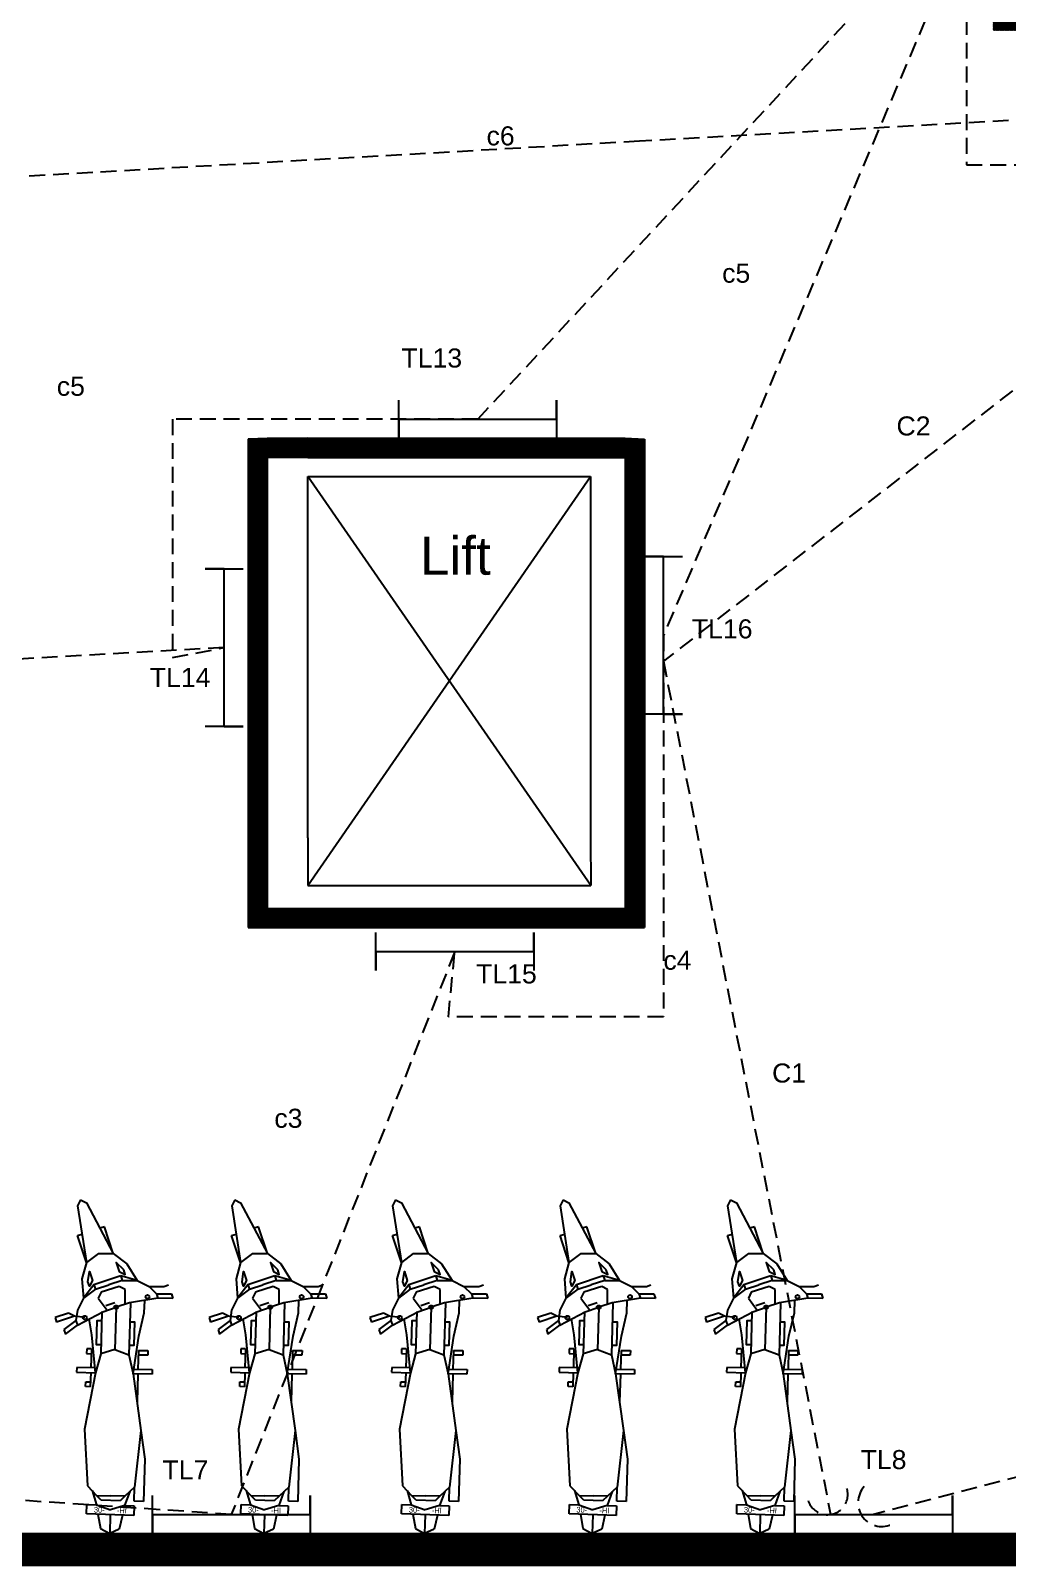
# Model space of a CAD drawing. Header units: inches. Extents: x 79 to 11386, y 236 to 3106.
# Drawn here: x 487.5 to 795.1, y 308.6 to 791.8 of the extents above; entities that cross this region are included whole.
import ezdxf
from ezdxf.enums import TextEntityAlignment as Align

# ---------------------------------------------------------------- set-up
doc = ezdxf.new("R2010")
doc.units = ezdxf.units.IN
doc.header["$LTSCALE"] = 20
doc.header["$MEASUREMENT"] = 0
doc.linetypes.add('HIDDEN', pattern=[0.375, 0.25, -0.125])
for name, color, linetype in [('appliances', 180, 'Continuous'), ('conduit_SDB', 82, 'HIDDEN'), ('emergency_Bo', 220, 'Continuous'), ('emergency_conduit', 210, 'HIDDEN'), ('hatch', 8, 'Continuous'), ('KICHTHUOC', 100, 'Continuous'), ('MANH', 27, 'Continuous'), ('Text layer', 200, 'HIDDEN')]:
    doc.layers.add(name, color=color, linetype=linetype)
doc.styles.get("Standard").update_dxf_attribs({"font": 'arial.ttf', "height": 6})
pattern_1 = [(45, (-315.12189, 18.09633), (-0.088388348, 0.088388348), [])]

# ---------------------------------------------------------------- blocks, each defined once
blk = doc.blocks.new('A$C47DE687F')
at = {"layer": 'MANH'}
for p, q in [((143, 1895.1), (171.5, 1904.6)), ((199.7, 1724.3), (143, 1895.1)), ((313.9, 1951.8), (285.4, 1942.4)), ((370.5, 1781), (313.9, 1951.8)), ((246.9, 1581.9), (180.4, 1496.6)), ((417.8, 1638.6), (246.9, 1581.9)), ((246.9, 1581.9), (256.4, 1553.4)), ((256.4, 1553.4), (341.8, 1581.8)), ((408.2, 1572.2), (294.3, 1534.4)), ((427.2, 1610.1), (341.8, 1581.8)), ((446.1, 1553.2), (408.2, 1572.2)), ((522.1, 1610), (417.8, 1638.6)), ((417.8, 1638.6), (427.2, 1610.1)), ((427.2, 1610.1), (522.1, 1610)), ((522.1, 1610), (597.9, 1571.9)), ((597.9, 1571.9), (692.8, 1571.8)), ((597.9, 1571.9), (645.3, 1524.4)), ((692.8, 1571.8), (721.3, 1581.3)), ((180.4, 1496.6), (142.4, 1420.8)), ((256.4, 1553.4), (180.4, 1496.6)), ((294.3, 1534.4), (275.3, 1496.5)), ((275.3, 1496.5), (332.1, 1420.5)), ((379.6, 1467.9), (322.7, 1449)), ((474.5, 1467.8), (389.1, 1439.4)), ((446, 1458.3), (446.1, 1553.2)), ((479.9, 1466.8), (470.4, 1136.9)), ((654.8, 1496), (474.5, 1467.8)), ((645.3, 1524.4), (740.2, 1524.3)), ((645.3, 1524.4), (654.8, 1496)), ((749.6, 1495.8), (654.8, 1496)), ((740.2, 1524.3), (749.6, 1495.8)), ((85.4, 1401.9), (0, 1373.5)), ((0, 1373.5), (9.4, 1345.1)), ((123.3, 1382.9), (9.4, 1345.1)), ((123.3, 1382.9), (85.4, 1401.9)), ((189.7, 1373.3), (123.3, 1382.9)), ((142.4, 1420.8), (132.8, 1354.4)), ((142.2, 1325.9), (303.6, 1411.1)), ((298.2, 1412), (290.5, 1142.1)), ((303.6, 1411.1), (389.1, 1439.4)), ((389.1, 1439.4), (381.3, 1169.5)), ((132.8, 1354.4), (56.8, 1297.6)), ((56.8, 1297.6), (66.3, 1269.1)), ((66.3, 1269.1), (142.2, 1325.9)), ((132.8, 1354.4), (142.2, 1325.9)), ((201.4, 1174.7), (200.5, 1144.7)), ((231.4, 1173.8), (201.4, 1174.7)), ((231.4, 1173.8), (227.9, 1053.9)), ((200.5, 1144.7), (230.5, 1143.8)), ((290.5, 1142.1), (257.1, 1023)), ((381.3, 1169.5), (290.5, 1142.1)), ((381.3, 1169.5), (470.4, 1136.9)), ((470.4, 1136.9), (497, 1016.1)), ((531.2, 1165.2), (527.8, 1045.3)), ((590.4, 1133.5), (530.4, 1135.2)), ((531.2, 1165.2), (591.2, 1163.5)), ((591.2, 1163.5), (590.4, 1133.5)), ((138, 1056.5), (137.1, 1026.5)), ((137.1, 1026.5), (257.1, 1023)), ((257.9, 1053), (138, 1056.5)), ((257.1, 1023), (186.8, 664.9)), ((227.1, 1023.9), (224.5, 933.9)), ((616.9, 1012.7), (497, 1016.1)), ((497, 1016.1), (546.6, 654.6)), ((497.8, 1046.1), (617.8, 1042.7)), ((526.9, 1015.3), (521.8, 835.4)), ((617.8, 1042.7), (616.9, 1012.7)), ((194.5, 934.8), (195.4, 964.8)), ((224.5, 933.9), (194.5, 934.8)), ((195.4, 964.8), (225.3, 963.9)), ((186.8, 664.9), (206.4, 304.2)), ((546.6, 654.6), (506.3, 295.6)), ((546.6, 654.6), (571.4, 473.8)), ((571.4, 473.8), (563.7, 203.9)), ((206.4, 304.2), (264.7, 242.5)), ((506.3, 295.6), (444.6, 237.3)), ((503.7, 205.6), (506.3, 295.6)), ((235.5, 273.3), (262.9, 182.5)), ((293.8, 211.6), (264.7, 242.5)), ((264.7, 242.5), (354.6, 239.9)), ((413.7, 208.2), (293.8, 211.6)), ((444.6, 237.3), (354.6, 239.9)), ((444.6, 237.3), (413.7, 208.2)), ((475.4, 266.4), (442.9, 177.3)), ((563.7, 203.9), (503.7, 205.6)), ((201.2, 124.3), (203, 184.2)), ((501.1, 115.6), (201.2, 124.3)), ((203, 184.2), (262.9, 182.5)), ((262.9, 182.5), (352, 149.9)), ((273.2, 122.2), (288.6, 31.7)), ((351.2, 120), (347.7, 0)), ((442.9, 177.3), (352, 149.9)), ((429.2, 117.7), (408.6, 28.3)), ((442.9, 177.3), (502.8, 175.6)), ((502.8, 175.6), (501.1, 115.6)), ((288.6, 31.7), (347.7, 0)), ((408.6, 28.3), (347.7, 0))]:
    blk.add_line(p, q, dxfattribs=at)
for points in [[(162.3, 2122.8), (143.3, 2084.9), (199.7, 1724.3)], [(162.3, 2122.8), (200.2, 2103.7), (370.5, 1781)], [(275.7, 1781.1), (199.7, 1724.3), (171.1, 1620), (180.4, 1496.6)], [(275.7, 1781.1), (370.5, 1781), (455.8, 1714.4), (522.1, 1610)], [(209, 1600.9), (218.6, 1667.3), (237.5, 1610.4), (218.5, 1572.5), (209, 1600.9)], [(436.8, 1676.5), (389.4, 1724), (408.3, 1667.1), (446.3, 1648), (436.8, 1676.5)], [(497, 1016.1), (533.8, 1255.2), (568.1, 1404.3), (570.4, 1482.8)], [(257.1, 1023), (233.9, 1263.8), (216.7, 1365.2)], [(296.5, 1352), (266.5, 1352.9), (262.2, 1202.9), (292.2, 1202.1)], [(476.4, 1346.9), (506.4, 1346), (502.1, 1196.1), (472.1, 1196.9)]]:
    blk.add_lwpolyline(points, dxfattribs=at)
for centre in [(588.4, 1505.5), (189.7, 1373.3), (389.1, 1439.4)]:
    blk.add_circle(centre, 12, dxfattribs=at)
at = {"layer": 'MANH', "width": 0.9}
blk.add_text('30-___-HI', height=36, rotation=358.35623, dxfattribs=at).set_placement((351.2, 120), align=Align.BOTTOM_CENTER)
blk = doc.blocks.new('Motorbikeeee')
at = {"layer": 'KICHTHUOC', "xscale": 0.04950000000008004, "yscale": 0.04950000000008004, "zscale": 0.04950000000008004}
blk.add_blockref('A$C47DE687F', (-18.87, -57.89), dxfattribs=at)

msp = doc.modelspace()

# ---------------------------------------------------------------- hatches: boundary and pattern name
at = {"layer": 'hatch'}
h = msp.add_hatch(dxfattribs=at)
h.set_pattern_fill('ANSI31', color=256)
h.set_pattern_definition(pattern_1)
h.paths.add_polyline_path([(1040.76086, 981.95127), (680.76086, 981.95127), (561.96086, 981.95127), (555.96086, 981.95127), (445.96086, 981.95127), (445.96086, 971.95127), (555.96086, 971.95127), (680.76086, 971.95127), (790.76086, 971.95127), (790.76086, 791.95127), (799.30669, 791.95127), (799.30669, 797.95127), (796.76086, 797.95127), (796.76086, 971.95127), (1030.76086, 971.95127), (1030.76086, 318.63127), (205.96086, 318.63127), (205.96086, 915.95127), (205.96086, 921.95127), (205.96086, 971.95127), (325.96086, 971.95127), (325.96086, 981.95127), (195.96086, 981.95127), (195.96086, 308.63127), (1040.76086, 308.63127)])
h = msp.add_hatch(dxfattribs=at)
h.set_pattern_fill('ANSI31', color=256)
h.set_pattern_definition(pattern_1)
h.paths.add_polyline_path([(680.76086, 663.18577), (674.76086, 663.47286), (663.83722, 663.44247), (574.83722, 663.44247), (561.96086, 663.36348), (555.96086, 663.1964), (555.96086, 509.43127), (680.76086, 509.43127)])
h.paths.add_polyline_path([(561.94088, 515.43127), (561.96086, 519.43127), (561.96086, 657.42823), (574.83722, 657.44247), (663.83722, 657.44247), (674.76086, 657.4169), (674.76086, 519.43127), (674.76086, 515.43127)], flags=16)
h.paths.add_polyline_path([(574.83722, 522.66271), (574.83722, 537.66271), (574.83722, 651.44247), (663.83722, 651.44247), (663.83722, 537.63583), (663.90431, 522.66271)], flags=0)

# ---------------------------------------------------------------- linework, layer by layer
at = {"color": 7}
for p, q in [((561.96086, 663.36348), (555.96086, 663.1964)), ((574.83722, 663.44247), (561.96086, 663.36348)), ((663.83722, 663.44247), (674.76086, 663.47286)), ((674.76086, 663.47286), (680.76086, 663.18577)), ((574.83722, 657.44247), (561.96086, 657.42823)), ((663.83722, 657.44247), (674.76086, 657.4169)), ((561.96086, 519.43127), (561.94088, 515.43127)), ((674.76086, 519.43127), (674.76086, 515.43127))]:
    msp.add_line(p, q, dxfattribs=at)
for p, q in [((555.96086, 663.1964), (555.96086, 509.43127)), ((574.83722, 663.44247), (663.83722, 663.44247)), ((680.76086, 663.18577), (680.76086, 509.43127)), ((561.96086, 657.42823), (561.96086, 519.43127)), ((574.83722, 657.44247), (663.83722, 657.44247)), ((674.76086, 657.4169), (674.76086, 519.43127)), ((574.83722, 537.66271), (574.83722, 651.44247)), ((574.83722, 651.44247), (663.83722, 651.44247)), ((574.83722, 522.66271), (663.83722, 651.44247)), ((663.90431, 522.66271), (574.83722, 651.44247)), ((663.83722, 651.44247), (663.83722, 537.66271)), ((574.83722, 537.66271), (574.83722, 522.66271)), ((663.83734, 537.60894), (663.90431, 522.66271)), ((574.83722, 522.66271), (663.90431, 522.66271)), ((561.94088, 515.43127), (674.56566, 515.43127)), ((555.96086, 509.43127), (680.76086, 509.43127)), ((205.96086, 318.63127), (1030.76086, 318.63127)), ((195.96086, 308.63127), (1040.76086, 308.63127))]:
    msp.add_line(p, q)
at = {"layer": 'appliances'}
for p, q in [((603.43734, 663.44247), (603.43734, 675.44247)), ((653.1298, 669.44247), (653.1298, 675.44247)), ((653.1298, 675.44247), (653.1298, 663.44247)), ((603.43734, 669.44247), (653.1298, 669.44247)), ((603.43734, 669.44247), (603.43734, 663.44247)), ((686.76086, 626.26505), (680.76086, 626.26505)), ((680.76086, 626.26505), (692.76086, 626.26505)), ((686.76086, 576.57259), (686.76086, 626.26505)), ((548.42044, 622.39198), (542.42044, 622.39198)), ((542.42044, 622.39198), (554.42044, 622.39198)), ((548.42044, 572.69952), (548.42044, 622.39198)), ((692.76086, 576.57259), (680.76086, 576.57259)), ((686.76086, 576.57259), (692.76086, 576.57259)), ((554.42044, 572.69952), (542.42044, 572.69952)), ((548.42044, 572.69952), (554.42044, 572.69952)), ((596.23091, 495.85482), (596.23091, 507.85482)), ((645.92337, 501.85482), (645.92337, 507.85482)), ((645.92337, 507.85482), (645.92337, 495.85482)), ((596.23091, 501.85482), (645.92337, 501.85482)), ((596.23091, 501.85482), (596.23091, 495.85482)), ((525.83953, 318.63127), (525.83953, 330.63127)), ((575.53199, 324.63127), (575.53199, 330.63127)), ((575.53199, 330.63127), (575.53199, 318.63127)), ((728.10102, 318.63127), (728.10102, 330.63127)), ((777.79349, 324.63127), (777.79349, 330.63127)), ((777.79349, 330.63127), (777.79349, 318.63127)), ((525.83953, 324.63127), (575.53199, 324.63127)), ((525.83953, 324.63127), (525.83953, 318.63127)), ((728.10102, 324.63127), (777.79349, 324.63127)), ((728.10102, 324.63127), (728.10102, 318.63127))]:
    msp.add_line(p, q, dxfattribs=at)
at = {"layer": 'conduit_SDB'}
for p, q in [((789.81021, 843.39086), (628.28357, 669.44247)), ((789.81021, 843.39086), (686.76086, 601.41882)), ((782.19561, 825.5109), (782.19561, 749.56219)), ((782.19561, 749.56219), (1011.27403, 749.56219)), ((628.28357, 669.44247), (532.15623, 669.44247)), ((532.15623, 669.44247), (532.15623, 594.39838)), ((686.76086, 601.41882), (686.76086, 481.35074)), ((548.42044, 597.54575), (211.96086, 578.81581)), ((532.15623, 594.39838), (548.42044, 597.54575)), ((621.07714, 501.85482), (550.68576, 324.63127)), ((619.04836, 481.35074), (621.07714, 501.85482)), ((686.76086, 481.35074), (619.04836, 481.35074)), ((821.78087, 342.61832), (752.94726, 324.63127)), ((550.68576, 324.63127), (363.63867, 337.18188))]:
    msp.add_line(p, q, dxfattribs=at)
msp.add_arc((755.49673, 328.31059), 7.46912, 137.0568835, 299.2911277, dxfattribs=at)
at = {"layer": 'emergency_conduit'}
for p, q in [((915.2629, 770.26697), (679.26487, 756.97469)), ((915.2629, 770.26697), (686.76086, 593.27598)), ((679.26487, 756.97469), (211.96086, 730.2505)), ((686.76086, 593.27598), (739.40051, 324.63127))]:
    msp.add_line(p, q, dxfattribs=at)
msp.add_arc((738.43986, 330.95134), 6.39266, 197.9246756, 22.5133625, dxfattribs=at)

# ---------------------------------------------------------------- block references
at = {"layer": 'emergency_Bo'}
for p in [(514.04911, 376.52244), (562.58721, 376.52244), (613.23564, 376.52244), (665.99444, 376.52244), (718.75324, 376.52244)]:
    msp.add_blockref('Motorbikeeee', p, dxfattribs=at)

# ---------------------------------------------------------------- texts
at = {"layer": 'appliances', "char_height": 6, "attachment_point": 1}
for s, width, insert in [('TL13', 28.653131, (604.27606, 691.73076)), ('TL16', 17.8179243, (695.73016, 606.45168)), ('TL14', 17.3888092, (525.03163, 591.16702)), ('TL15', 17.4366573, (627.77366, 497.82281)), ('TL8', 22.8004567, (748.87685, 344.91505)), ('TL7', 16.8344638, (529.0101, 341.65687))]:
    msp.add_mtext_dynamic_manual_height_columns(s, width=width, gutter_width=30, heights=[0], dxfattribs=dict(at, insert=insert))
at = {"layer": 'conduit_SDB', "char_height": 6, "attachment_point": 1}
for s, width, insert in [('c6', 46.0469858, (631.07143, 761.67359)), ('c5', 21.3350968, (705.26814, 718.43761)), ('c5', 36.4167112, (495.73952, 682.82793)), ('c4', 26.1019843, (686.76086, 502.12966)), ('c3', 29.3620408, (564.24464, 452.37532))]:
    msp.add_mtext_dynamic_manual_height_columns(s, width=width, gutter_width=30, heights=[0], dxfattribs=dict(at, insert=insert))
at = {"layer": 'emergency_conduit', "char_height": 6, "attachment_point": 1}
for s, width, insert in [('C2', 17.7254183, (760.17087, 670.34367)), ('C1', 31.0616834, (720.98419, 466.61975))]:
    msp.add_mtext_dynamic_manual_height_columns(s, width=width, gutter_width=30, heights=[0], dxfattribs=dict(at, insert=insert))
at = {"layer": 'Text layer', "insert": (610.06431, 632.49401), "char_height": 12, "attachment_point": 1}
msp.add_mtext_dynamic_manual_height_columns('Lift', width=33.7034924, gutter_width=30, heights=[0], dxfattribs=at)

doc.saveas('drawing.dxf')
